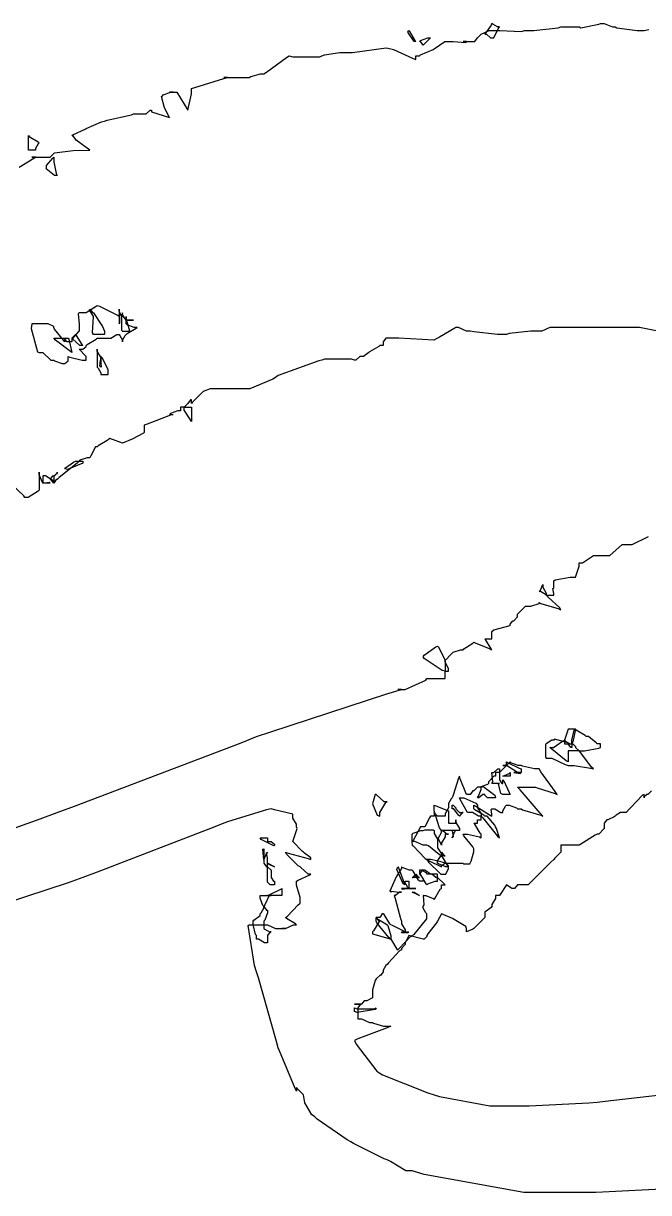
# Model space of a CAD drawing. Extents: x 51 to 306, y 22 to 311.
# Drawn here: x 213.59 to 219.68, y 210.75 to 222.14 of the extents above; entities that cross this region are included whole.
import ezdxf

# ---------------------------------------------------------------- set-up
doc = ezdxf.new("R2010")
doc.units = 0
doc.header["$MEASUREMENT"] = 0

msp = doc.modelspace()

# ---------------------------------------------------------------- linework, layer by layer
at = {"color": 7}
for points in [[(213.553, 220.743), (213.695, 220.831), (213.713, 220.839), (213.677, 220.839), (213.721, 220.839), (213.82, 220.839), (213.854, 220.839), (213.89, 220.875), (213.898, 220.884), (214.078, 220.905), (214.242, 220.909), (214.242, 220.909), (214.242, 220.909), (214.109, 221.007), (214.1, 221.015), (214.1, 221.015), (214.074, 221.051), (214.066, 221.051), (214.082, 221.061), (214.197, 221.113), (214.206, 221.121), (214.206, 221.121), (214.355, 221.184), (214.383, 221.192), (214.409, 221.201), (214.647, 221.254), (214.665, 221.262), (214.682, 221.262), (214.722, 221.262), (214.735, 221.262), (214.735, 221.262), (214.771, 221.262), (214.771, 221.262), (214.788, 221.262), (214.828, 221.298), (214.842, 221.298), (214.842, 221.281), (215.018, 221.228), (215.018, 221.228), (215.018, 221.228), (214.968, 221.321), (214.938, 221.43), (214.948, 221.438), (214.956, 221.448), (215.029, 221.474), (215.054, 221.474), (215.018, 221.474), (215.035, 221.474), (215.074, 221.474), (215.088, 221.474), (215.194, 221.298), (215.194, 221.298), (215.23, 221.456), (215.23, 221.508), (215.265, 221.518), (215.547, 221.607), (215.583, 221.615), (215.547, 221.615), (215.547, 221.615), (215.583, 221.615), (215.583, 221.615), (215.617, 221.615), (215.662, 221.615), (215.761, 221.615), (215.794, 221.615), (215.81, 221.625), (215.904, 221.651), (215.936, 221.651), (215.962, 221.669), (216.155, 221.81), (216.183, 221.827), (216.217, 221.819), (216.481, 221.819), (216.499, 221.827), (216.525, 221.837), (216.676, 221.861), (216.676, 221.861), (216.799, 221.861), (217.127, 221.907), (217.171, 221.897), (217.197, 221.889), (217.39, 221.801), (217.417, 221.791), (217.417, 221.791), (217.417, 221.819), (217.417, 221.827), (217.452, 221.827), (217.46, 221.837), (217.584, 221.889), (217.594, 221.897), (217.594, 221.897), (217.698, 221.967), (217.734, 221.967), (217.778, 221.967), (217.901, 221.959), (217.91, 221.967), (217.876, 221.967), (217.876, 221.967), (217.91, 221.967), (217.91, 221.967), (217.91, 221.967), (217.937, 221.967), (217.946, 221.967), (217.981, 221.967), (217.989, 221.967), (218.017, 222.003), (218.017, 222.003), (218.053, 222.038), (218.053, 222.038), (218.131, 222.074), (218.157, 222.074), (218.236, 222.074), (218.44, 222.065), (218.476, 222.074), (218.564, 222.074), (218.801, 222.101), (218.828, 222.11), (218.873, 222.11), (218.972, 222.11), (219.005, 222.11), (219.021, 222.101), (219.198, 222.136), (219.215, 222.144), (219.25, 222.144), (219.33, 222.11), (219.358, 222.11), (219.374, 222.101), (219.572, 222.074), (219.64, 222.074), (219.684, 222.083)], [(219.885, 219.121), (219.595, 219.181), (219.498, 219.181), (219.41, 219.181), (219.212, 219.181), (219.145, 219.181), (219.047, 219.181), (218.83, 219.181), (218.758, 219.181), (218.722, 219.181), (218.642, 219.145), (218.616, 219.145), (218.536, 219.145), (218.325, 219.121), (218.299, 219.111), (218.211, 219.111), (217.981, 219.137), (217.946, 219.145), (217.91, 219.145), (217.831, 219.181), (217.804, 219.181), (217.795, 219.173), (217.646, 219.085), (217.628, 219.075), (217.592, 219.058), (217.249, 219.075), (217.135, 219.075), (217.125, 219.075), (217.099, 219.039), (217.099, 219.039), (217.099, 219.039), (217.099, 219.014), (217.099, 219.005), (217.065, 219.005), (217.055, 218.996), (216.966, 218.944), (216.958, 218.935), (216.958, 218.935), (216.905, 218.899), (216.888, 218.899), (216.87, 218.899), (216.83, 218.863), (216.818, 218.863), (216.79, 218.873), (216.525, 218.873), (216.499, 218.863), (216.472, 218.855), (216.075, 218.714), (216.04, 218.686), (216.023, 218.678), (215.798, 218.582), (215.724, 218.582), (215.652, 218.582), (215.494, 218.582), (215.441, 218.582), (215.414, 218.582), (215.343, 218.555), (215.335, 218.546), (215.325, 218.538), (215.239, 218.45), (215.23, 218.44), (215.23, 218.44), (215.23, 218.467), (215.23, 218.476), (215.221, 218.476), (215.194, 218.44), (215.194, 218.44), (215.158, 218.405), (215.124, 218.405), (215.124, 218.405), (215.124, 218.379), (215.124, 218.369), (215.097, 218.369), (215.026, 218.343), (215.018, 218.333), (215.054, 218.333), (215.026, 218.325), (214.798, 218.239), (214.771, 218.229), (214.771, 218.193), (214.771, 218.157), (214.762, 218.149), (214.652, 218.093), (214.559, 218.053), (214.559, 218.053), (214.559, 218.053), (214.435, 218.097), (214.419, 218.087), (214.409, 218.079), (214.321, 218.026), (214.313, 218.017), (214.295, 218.017), (214.25, 217.928), (214.242, 217.91), (214.215, 217.91), (214.144, 217.886), (214.136, 217.876), (214.118, 217.858), (213.942, 217.718), (213.924, 217.7), (213.914, 217.7), (213.89, 217.664), (213.89, 217.664), (213.89, 217.682), (213.809, 217.734), (213.783, 217.734), (213.783, 217.718), (213.783, 217.678), (213.783, 217.664), (213.783, 217.664), (213.747, 217.744), (213.747, 217.77), (213.747, 217.726), (213.747, 217.627), (213.747, 217.594), (213.738, 217.585), (213.639, 217.523), (213.607, 217.523), (213.597, 217.541), (213.483, 217.647)], [(212.108, 213.801), (213.756, 214.393), (213.924, 214.453), (214.091, 214.515), (215.714, 215.134), (215.864, 215.194), (216.005, 215.239), (216.57, 215.424), (217.133, 215.609), (217.275, 215.653), (217.241, 215.653), (217.311, 215.653), (217.514, 215.742), (217.523, 215.76), (217.568, 215.76), (217.667, 215.76), (217.7, 215.76), (217.7, 215.777), (217.7, 215.817), (217.7, 215.83), (217.734, 215.83), (217.734, 215.857), (217.7, 215.917), (217.7, 215.936), (217.7, 215.936), (217.76, 215.998), (217.77, 216.006), (217.778, 216.016), (217.851, 216.04), (217.876, 216.04), (217.884, 216.05), (217.971, 216.104), (217.981, 216.112), (217.999, 216.104), (218.139, 216.05), (218.157, 216.04), (218.148, 216.05), (218.095, 216.138), (218.087, 216.147), (218.103, 216.147), (218.143, 216.147), (218.157, 216.147), (218.157, 216.147), (218.157, 216.174), (218.157, 216.183), (218.157, 216.183), (218.157, 216.217), (218.157, 216.217), (218.175, 216.235), (218.333, 216.276), (218.333, 216.289), (218.333, 216.289), (218.36, 216.323), (218.369, 216.323), (218.405, 216.359), (218.405, 216.386), (218.484, 216.465), (218.51, 216.465), (218.536, 216.465), (218.616, 216.491), (218.616, 216.499), (218.633, 216.491), (218.81, 216.439), (218.828, 216.429), (218.819, 216.447), (218.704, 216.553), (218.686, 216.57), (218.704, 216.57), (218.744, 216.57), (218.758, 216.57), (218.758, 216.588), (218.751, 216.636), (218.758, 216.642), (218.758, 216.676), (218.758, 216.712), (218.774, 216.721), (218.919, 216.746), (218.969, 216.746), (218.969, 216.746), (219.005, 216.854), (219.005, 216.888), (219.039, 216.888), (219.145, 216.958), (219.145, 216.958), (219.251, 216.958), (219.304, 216.958), (219.424, 217.065), (219.464, 217.065), (219.524, 217.065), (219.683, 217.144)], [(219.71, 214.665), (219.674, 214.629), (219.665, 214.629), (219.64, 214.605), (219.64, 214.595), (219.64, 214.595), (219.64, 214.621), (219.64, 214.629), (219.622, 214.621), (219.506, 214.498), (219.498, 214.489), (219.464, 214.453), (219.428, 214.453), (219.41, 214.453), (219.366, 214.428), (219.358, 214.419), (219.348, 214.41), (219.287, 214.383), (219.287, 214.383), (219.277, 214.383), (219.251, 214.348), (219.251, 214.348), (219.251, 214.348), (219.251, 214.322), (219.251, 214.313), (219.251, 214.296), (219.198, 214.242), (219.181, 214.242), (219.163, 214.234), (219.021, 214.146), (219.005, 214.136), (219.005, 214.136), (218.897, 214.136), (218.863, 214.136), (218.828, 214.136), (218.828, 214.1), (218.828, 214.066), (218.819, 214.057), (218.766, 214.005), (218.758, 213.996), (218.73, 213.969), (218.536, 213.775), (218.51, 213.747), (218.492, 213.747), (218.452, 213.747), (218.44, 213.747), (218.44, 213.747), (218.405, 213.747), (218.405, 213.747), (218.405, 213.747), (218.378, 213.713), (218.369, 213.713), (218.351, 213.713), (218.299, 213.747), (218.299, 213.747), (218.299, 213.747), (218.229, 213.643), (218.229, 213.643), (218.229, 213.643), (218.193, 213.643), (218.193, 213.643), (218.193, 213.616), (218.157, 213.557), (218.157, 213.537), (218.148, 213.528), (218.087, 213.483), (218.087, 213.467), (218.087, 213.467), (218.087, 213.44), (218.087, 213.431), (218.077, 213.422), (217.989, 213.334), (217.981, 213.324), (217.971, 213.316), (217.91, 213.29), (217.91, 213.29), (217.91, 213.29), (217.91, 213.316), (217.91, 213.324), (217.901, 213.342), (217.774, 213.422), (217.664, 213.467), (217.664, 213.467), (217.628, 213.395), (217.618, 213.378), (217.532, 213.272), (217.523, 213.254), (217.523, 213.246), (217.496, 213.218), (217.488, 213.218), (217.488, 213.218), (217.347, 213.254), (217.347, 213.254), (217.311, 213.184), (217.311, 213.167), (217.275, 213.128), (217.275, 213.114), (217.257, 213.105), (217.151, 212.99), (217.135, 212.972), (217.125, 212.963), (217.099, 212.918), (217.099, 212.901), (217.099, 212.901), (217.073, 212.865), (217.065, 212.865), (217.029, 212.831), (217.019, 212.815), (216.994, 212.725), (216.994, 212.725), (216.994, 212.708), (216.994, 212.669), (216.994, 212.655), (216.994, 212.646), (216.94, 212.619), (216.922, 212.619), (216.913, 212.619), (216.888, 212.585), (216.888, 212.585), (216.87, 212.585), (216.83, 212.585), (216.818, 212.585), (216.834, 212.585), (216.874, 212.585), (216.888, 212.585), (216.878, 212.585), (216.852, 212.549), (216.852, 212.549), (216.852, 212.513), (216.852, 212.478), (216.852, 212.478), (216.852, 212.442), (216.852, 212.442), (216.887, 212.442), (216.966, 212.408), (216.994, 212.408), (217.002, 212.4), (217.102, 212.372), (217.135, 212.372), (217.171, 212.372), (217.135, 212.356), (216.852, 212.249), (216.818, 212.232), (216.834, 212.197), (217.037, 211.931), (217.065, 211.913), (217.091, 211.897), (217.532, 211.72), (217.594, 211.703), (217.646, 211.685), (218.135, 211.596), (218.299, 211.596), (218.52, 211.596), (219.101, 211.623), (219.181, 211.631), (219.26, 211.641), (220.027, 211.729)], [(220.194, 210.803), (219.169, 210.749), (218.828, 210.749), (218.466, 210.749), (217.496, 210.927), (217.381, 210.961), (217.319, 210.961), (217.169, 211.051), (217.135, 211.067), (217.107, 211.077), (216.808, 211.227), (216.782, 211.244), (216.746, 211.262), (216.455, 211.464), (216.429, 211.49), (216.402, 211.508), (216.335, 211.624), (216.323, 211.703), (216.323, 211.703), (216.323, 211.703), (216.261, 211.764), (216.253, 211.773), (216.253, 211.773), (216.253, 211.747), (216.253, 211.737), (216.235, 211.781), (216.093, 212.116), (216.076, 212.16), (216.058, 212.222), (215.882, 212.841), (215.864, 212.901), (215.846, 212.963), (215.784, 213.352), (215.794, 213.36), (215.794, 213.36), (215.9, 213.36), (215.936, 213.36), (215.97, 213.36), (216.049, 213.324), (216.076, 213.324), (216.093, 213.324), (216.147, 213.324), (216.147, 213.324), (216.147, 213.324), (216.12, 213.324), (216.112, 213.324), (216.147, 213.324), (216.225, 213.36), (216.253, 213.36), (216.243, 213.37), (216.155, 213.422), (216.147, 213.431), (216.163, 213.44), (216.271, 213.555), (216.289, 213.571), (216.289, 213.625), (216.253, 213.745), (216.253, 213.783), (216.269, 213.793), (216.384, 213.845), (216.393, 213.854), (216.367, 213.854), (216.297, 213.916), (216.289, 213.924), (216.271, 213.934), (216.155, 214.049), (216.147, 214.066), (216.173, 214.057), (216.367, 214.005), (216.393, 213.996), (216.393, 214.013), (216.331, 214.057), (216.323, 214.066), (216.313, 214.075), (216.217, 214.172), (216.217, 214.172), (216.217, 214.172), (216.261, 214.296), (216.253, 214.313), (216.253, 214.34), (216.217, 214.399), (216.217, 214.419), (216.217, 214.437), (216.04, 214.481), (216.006, 214.489), (215.962, 214.481), (215.591, 214.366), (215.547, 214.348), (215.459, 214.314), (214.313, 213.873), (214.172, 213.819), (214.03, 213.767), (212.591, 213.298)]]:
    msp.add_lwpolyline(points, dxfattribs=at)
for points in [[(218.087, 222.038), (218.103, 222.038), (218.143, 222.003), (218.157, 222.003), (218.175, 222.003), (218.219, 222.092), (218.229, 222.11), (218.211, 222.11), (218.166, 222.136), (218.157, 222.144), (218.148, 222.127), (218.095, 222.048), (218.087, 222.038)], [(217.417, 221.967), (217.399, 221.967), (217.339, 222.058), (217.347, 222.074), (217.355, 222.065), (217.407, 221.977), (217.417, 221.967)], [(217.558, 222.003), (217.548, 221.995), (217.496, 221.943), (217.488, 221.933), (217.488, 221.933), (217.46, 221.967), (217.452, 221.967), (217.46, 221.977), (217.533, 222.003), (217.558, 222.003)], [(213.747, 220.979), (213.747, 220.979), (213.747, 220.979), (213.747, 220.979), (213.738, 220.971), (213.713, 220.926), (213.713, 220.909), (213.695, 220.909), (213.655, 220.909), (213.643, 220.909), (213.643, 220.945), (213.643, 221.025), (213.643, 221.051), (213.651, 221.043), (213.738, 220.989), (213.747, 220.979)], [(213.924, 220.663), (213.898, 220.663), (213.816, 220.727), (213.819, 220.733), (213.819, 220.76), (213.88, 220.831), (213.89, 220.839), (213.89, 220.795), (213.914, 220.681), (213.924, 220.663)], [(214.525, 219.287), (214.515, 219.297), (214.339, 219.384), (214.313, 219.392), (214.303, 219.384), (214.215, 219.331), (214.206, 219.322), (214.188, 219.322), (214.148, 219.322), (214.136, 219.322), (214.127, 219.313), (214.136, 219.214), (214.136, 219.181), (214.136, 219.147), (214.066, 219.067), (214.066, 219.039), (214.03, 219.039), (214.02, 219.039), (213.996, 219.067), (213.996, 219.075), (213.996, 219.075), (213.996, 219.049), (213.996, 219.039), (213.986, 219.057), (213.898, 219.165), (213.89, 219.181), (213.89, 219.191), (213.836, 219.215), (213.819, 219.215), (213.801, 219.215), (213.76, 219.215), (213.747, 219.215), (213.73, 219.215), (213.689, 219.215), (213.677, 219.215), (213.668, 219.171), (213.73, 218.944), (213.747, 218.935), (213.782, 218.935), (213.862, 218.863), (213.89, 218.863), (213.898, 218.855), (213.971, 218.828), (213.996, 218.828), (213.996, 218.828), (214.03, 218.855), (214.03, 218.863), (214.03, 218.863), (214.03, 218.899), (214.03, 218.899), (214.046, 218.89), (214.166, 218.863), (214.206, 218.863), (214.206, 218.863), (214.206, 218.899), (214.206, 218.899), (214.197, 218.908), (214.144, 218.961), (214.136, 218.969), (214.172, 218.969), (214.172, 218.969), (214.206, 218.996), (214.206, 219.005), (214.215, 219.014), (214.303, 219.067), (214.313, 219.075), (214.339, 219.075), (214.398, 219.075), (214.419, 219.075), (214.445, 219.075), (214.504, 219.111), (214.525, 219.111), (214.533, 219.103), (214.559, 219.056), (214.559, 219.039), (214.559, 219.057), (214.585, 219.103), (214.595, 219.111), (214.603, 219.121), (214.691, 219.173), (214.701, 219.181), (214.673, 219.181), (214.603, 219.207), (214.595, 219.215), (214.595, 219.215), (214.595, 219.251), (214.595, 219.251), (214.595, 219.251), (214.568, 219.287), (214.559, 219.287), (214.55, 219.287), (214.525, 219.341), (214.525, 219.358), (214.525, 219.323), (214.525, 219.243), (214.525, 219.215), (214.533, 219.225), (214.533, 219.279), (214.525, 219.287), (214.525, 219.287), (214.525, 219.287), (214.525, 219.287)], [(214.277, 219.322), (214.277, 219.322), (214.365, 219.189), (214.383, 219.145), (214.383, 219.145), (214.383, 219.111), (214.383, 219.111), (214.348, 219.111), (214.331, 219.111), (214.289, 219.111), (214.277, 219.111), (214.267, 219.129), (214.277, 219.287), (214.277, 219.287), (214.277, 219.287), (214.237, 219.353), (214.242, 219.358), (214.242, 219.358), (214.266, 219.327), (214.277, 219.322)], [(214.559, 219.145), (214.576, 219.145), (214.616, 219.145), (214.629, 219.145), (214.629, 219.145), (214.603, 219.235), (214.595, 219.251), (214.612, 219.251), (214.652, 219.251), (214.665, 219.251), (214.647, 219.251), (214.607, 219.251), (214.595, 219.251), (214.595, 219.251), (214.595, 219.279), (214.595, 219.287), (214.595, 219.287), (214.595, 219.261), (214.595, 219.251), (214.585, 219.261), (214.559, 219.306), (214.559, 219.322), (214.55, 219.295), (214.55, 219.155), (214.559, 219.145)], [(214.03, 219.075), (214.038, 219.067), (214.066, 218.935), (214.066, 218.935), (214.066, 218.935), (213.906, 219.058), (213.89, 219.075), (213.89, 219.075), (213.994, 219.075), (214.03, 219.075), (214.03, 219.075), (214.03, 219.075), (214.03, 219.075)], [(214.1, 219.111), (214.109, 219.103), (214.162, 219.014), (214.172, 219.005), (214.144, 219.005), (214.074, 219.067), (214.066, 219.075), (214.1, 219.111)], [(214.313, 218.792), (214.321, 218.784), (214.348, 218.739), (214.348, 218.722), (214.365, 218.722), (214.405, 218.722), (214.419, 218.722), (214.419, 218.766), (214.365, 218.882), (214.348, 218.899), (214.348, 218.899), (214.348, 218.873), (214.348, 218.863), (214.348, 218.89), (214.313, 218.95), (214.313, 218.969), (214.313, 218.925), (214.313, 218.826), (214.313, 218.792)], [(214.348, 218.792), (214.339, 218.802), (214.346, 218.863), (214.348, 218.863), (214.348, 218.828), (214.348, 218.828), (214.352, 218.798), (214.348, 218.792)], [(215.23, 218.263), (215.221, 218.281), (215.158, 218.375), (215.158, 218.405), (215.194, 218.405), (215.23, 218.405), (215.23, 218.371), (215.23, 218.291), (215.23, 218.263)], [(214.1, 217.876), (214.118, 217.876), (214.158, 217.876), (214.172, 217.876), (214.172, 217.858), (214.022, 217.796), (213.996, 217.804), (214.004, 217.814), (214.082, 217.868), (214.1, 217.876)], [(213.89, 217.734), (213.89, 217.734), (213.924, 217.762), (213.924, 217.77), (213.924, 217.762), (213.898, 217.734), (213.89, 217.734), (213.89, 217.734), (213.89, 217.7), (213.89, 217.7), (213.89, 217.7), (213.89, 217.673), (213.89, 217.664), (213.89, 217.664), (213.862, 217.7), (213.854, 217.7), (213.854, 217.7), (213.88, 217.734), (213.89, 217.734)], [(213.854, 217.664), (213.836, 217.664), (213.796, 217.664), (213.783, 217.664), (213.783, 217.664), (213.845, 217.673), (213.854, 217.664), (213.854, 217.664), (213.854, 217.664), (213.854, 217.664), (213.854, 217.664), (213.854, 217.664), (213.854, 217.664)], [(218.652, 216.676), (218.652, 216.65), (218.686, 216.59), (218.686, 216.57), (218.677, 216.579), (218.631, 216.606), (218.616, 216.606), (218.625, 216.615), (218.652, 216.676), (218.652, 216.676)], [(217.628, 216.076), (217.636, 216.068), (217.69, 215.954), (217.7, 215.936), (217.7, 215.936), (217.7, 215.91), (217.7, 215.9), (217.7, 215.883), (217.7, 215.844), (217.7, 215.83), (217.672, 215.839), (217.496, 215.954), (217.488, 215.97), (217.496, 215.988), (217.61, 216.068), (217.628, 216.076)], [(218.899, 214.912), (218.899, 214.912), (218.899, 214.912), (218.899, 214.912), (218.959, 214.912), (219.118, 214.887), (219.145, 214.878), (219.127, 214.895), (219.021, 215.036), (219.005, 215.054), (219.057, 215.054), (219.198, 215.08), (219.215, 215.088), (219.215, 215.088), (219.215, 215.124), (219.215, 215.124), (219.181, 215.124), (219.171, 215.134), (219.098, 215.194), (219.075, 215.194), (219.065, 215.204), (218.977, 215.257), (218.969, 215.265), (218.951, 215.265), (218.911, 215.265), (218.899, 215.265), (218.899, 215.265), (218.863, 215.16), (218.863, 215.124), (218.881, 215.124), (218.921, 215.124), (218.935, 215.124), (218.935, 215.124), (218.935, 215.088), (218.935, 215.088), (218.925, 215.088), (218.899, 215.124), (218.899, 215.124), (218.899, 215.134), (218.766, 215.168), (218.758, 215.158), (218.74, 215.158), (218.686, 215.124), (218.686, 215.124), (218.677, 215.116), (218.677, 214.992), (218.686, 214.982), (218.739, 214.982), (218.871, 214.922), (218.899, 214.912)], [(218.969, 215.265), (218.969, 215.265), (218.943, 215.142), (218.935, 215.124), (218.935, 215.16), (218.959, 215.257), (218.969, 215.265)], [(218.863, 215.158), (218.871, 215.15), (218.918, 215.124), (218.935, 215.124), (218.943, 215.124), (218.969, 215.098), (218.969, 215.088), (219.005, 215.054), (218.977, 215.054), (218.918, 215.054), (218.899, 215.054), (218.899, 215.028), (218.899, 214.968), (218.899, 214.948), (218.881, 214.957), (218.739, 215.072), (218.722, 215.088), (218.757, 215.088), (218.845, 215.15), (218.863, 215.158)], [(217.7, 213.96), (217.744, 213.96), (217.843, 213.96), (217.876, 213.96), (217.879, 213.953), (217.942, 213.953), (217.946, 213.96), (217.955, 213.978), (217.981, 214.07), (217.981, 214.1), (217.971, 214.118), (217.884, 214.226), (217.876, 214.242), (217.92, 214.242), (218.035, 214.216), (218.053, 214.206), (218.053, 214.206), (218.053, 214.242), (218.053, 214.242), (218.043, 214.252), (217.989, 214.34), (217.981, 214.348), (218.017, 214.348), (218.017, 214.348), (218.017, 214.375), (218.017, 214.383), (218.053, 214.383), (218.053, 214.383), (218.053, 214.419), (218.053, 214.419), (218.069, 214.402), (218.211, 214.224), (218.229, 214.206), (218.229, 214.206), (218.201, 214.296), (218.193, 214.313), (218.184, 214.331), (218.111, 214.419), (218.087, 214.419), (218.077, 214.428), (217.989, 214.481), (217.981, 214.489), (217.981, 214.489), (217.981, 214.525), (217.981, 214.525), (217.999, 214.516), (218.139, 214.428), (218.157, 214.419), (218.157, 214.437), (218.15, 214.483), (218.157, 214.489), (218.184, 214.489), (218.243, 214.453), (218.263, 214.453), (218.263, 214.471), (218.289, 214.516), (218.299, 214.525), (218.325, 214.525), (218.396, 214.498), (218.405, 214.489), (218.44, 214.489), (218.456, 214.481), (218.634, 214.428), (218.652, 214.419), (218.625, 214.446), (218.432, 214.675), (218.405, 214.701), (218.405, 214.701), (218.51, 214.701), (218.546, 214.701), (218.582, 214.701), (218.598, 214.693), (218.774, 214.639), (218.792, 214.629), (218.774, 214.657), (218.633, 214.851), (218.616, 214.878), (218.572, 214.878), (218.456, 214.904), (218.44, 214.912), (218.412, 214.912), (218.342, 214.939), (218.333, 214.948), (218.324, 214.939), (218.237, 214.851), (218.229, 214.842), (218.193, 214.842), (218.193, 214.842), (218.193, 214.806), (218.193, 214.806), (218.175, 214.806), (218.123, 214.753), (218.123, 214.735), (218.113, 214.727), (218.04, 214.701), (218.017, 214.701), (217.981, 214.665), (217.971, 214.665), (217.946, 214.629), (217.946, 214.629), (217.91, 214.629), (217.91, 214.629), (217.848, 214.78), (217.84, 214.806), (217.831, 214.789), (217.778, 214.623), (217.77, 214.595), (217.76, 214.587), (217.734, 214.541), (217.734, 214.525), (217.734, 214.498), (217.7, 214.439), (217.7, 214.419), (217.682, 214.419), (217.628, 214.419), (217.628, 214.419), (217.628, 214.419), (217.602, 214.445), (217.594, 214.453), (217.594, 214.453), (217.594, 214.419), (217.594, 214.419), (217.558, 214.419), (217.548, 214.402), (217.503, 214.313), (217.488, 214.313), (217.46, 214.313), (217.39, 214.182), (217.381, 214.172), (217.377, 214.168), (217.38, 214.136), (217.381, 214.136), (217.39, 214.128), (217.506, 214.005), (217.523, 213.996), (217.54, 213.987), (217.664, 213.924), (217.664, 213.924), (217.664, 213.934), (217.698, 213.961), (217.7, 213.96), (217.672, 213.969), (217.561, 213.996), (217.523, 213.996), (217.54, 213.969), (217.66, 213.854), (217.7, 213.854), (217.708, 213.854), (217.734, 213.908), (217.734, 213.924), (217.734, 213.934), (217.708, 213.96), (217.7, 213.96)], [(218.44, 214.878), (218.44, 214.878), (218.44, 214.842), (218.44, 214.842), (218.405, 214.842), (218.396, 214.851), (218.307, 214.904), (218.299, 214.912), (218.299, 214.912), (218.272, 214.912), (218.263, 214.912), (218.263, 214.912), (218.289, 214.912), (218.299, 214.912), (218.299, 214.912), (218.299, 214.948), (218.299, 214.948), (218.316, 214.939), (218.422, 214.887), (218.44, 214.878)], [(218.157, 214.842), (218.175, 214.842), (218.215, 214.878), (218.229, 214.878), (218.229, 214.851), (218.229, 214.792), (218.229, 214.771), (218.229, 214.771), (218.254, 214.735), (218.263, 214.735), (218.263, 214.735), (218.263, 214.763), (218.263, 214.771), (218.272, 214.763), (218.324, 214.647), (218.333, 214.629), (218.316, 214.629), (218.276, 214.629), (218.263, 214.629), (218.245, 214.639), (218.222, 214.733), (218.229, 214.735), (218.211, 214.735), (218.17, 214.735), (218.157, 214.735), (218.166, 214.753), (218.157, 214.842), (218.157, 214.842)], [(218.333, 214.842), (218.333, 214.842), (218.333, 214.842), (218.333, 214.842), (218.333, 214.842), (218.333, 214.806), (218.333, 214.806), (218.316, 214.806), (218.276, 214.806), (218.263, 214.806), (218.263, 214.806), (218.324, 214.834), (218.333, 214.842)], [(218.44, 214.842), (218.44, 214.842), (218.44, 214.842), (218.44, 214.842), (218.422, 214.842), (218.369, 214.842), (218.369, 214.842), (218.369, 214.842), (218.432, 214.834), (218.44, 214.842)], [(218.053, 214.701), (218.069, 214.711), (218.184, 214.623), (218.193, 214.595), (218.175, 214.595), (218.135, 214.595), (218.123, 214.595), (218.113, 214.595), (218.087, 214.621), (218.087, 214.629), (218.069, 214.629), (218.029, 214.595), (218.017, 214.595), (218.025, 214.613), (218.053, 214.679), (218.053, 214.701)], [(217.135, 214.559), (217.107, 214.559), (217.029, 214.629), (217.029, 214.629), (217.019, 214.629), (216.993, 214.537), (217.039, 214.427), (217.065, 214.419), (217.065, 214.454), (217.125, 214.551), (217.135, 214.559)], [(218.017, 214.525), (218.017, 214.498), (218.053, 214.439), (218.053, 214.419), (218.025, 214.419), (217.966, 214.453), (217.946, 214.453), (217.919, 214.453), (217.848, 214.579), (217.84, 214.595), (217.884, 214.595), (217.999, 214.543), (218.017, 214.525), (218.017, 214.525), (218.017, 214.525), (218.017, 214.525)], [(217.77, 214.206), (217.77, 214.206), (217.795, 214.268), (217.804, 214.277), (217.77, 214.277), (217.752, 214.277), (217.712, 214.277), (217.7, 214.277), (217.664, 214.277), (217.646, 214.304), (217.594, 214.469), (217.594, 214.525), (217.594, 214.525), (217.734, 214.471), (217.734, 214.453), (217.734, 214.427), (217.734, 214.369), (217.734, 214.348), (217.751, 214.348), (217.791, 214.348), (217.804, 214.348), (217.804, 214.348), (217.804, 214.383), (217.804, 214.383), (217.804, 214.357), (217.84, 214.297), (217.84, 214.277), (217.804, 214.277), (217.77, 214.277), (217.77, 214.277), (217.778, 214.216), (217.77, 214.206)], [(217.77, 214.489), (217.77, 214.489), (217.77, 214.525), (217.77, 214.525), (217.778, 214.525), (217.804, 214.498), (217.804, 214.489), (217.84, 214.453), (217.876, 214.453), (217.866, 214.453), (217.84, 214.419), (217.84, 214.419), (217.831, 214.428), (217.785, 214.489), (217.77, 214.489)], [(218.087, 214.489), (218.087, 214.489), (218.087, 214.489), (218.087, 214.489), (218.087, 214.489), (218.087, 214.489), (218.087, 214.489), (218.087, 214.489), (218.087, 214.489), (218.087, 214.489)], [(217.594, 214.277), (217.594, 214.25), (217.628, 214.193), (217.628, 214.172), (217.628, 214.172), (217.628, 214.146), (217.628, 214.136), (217.628, 214.11), (217.664, 214.051), (217.664, 214.03), (217.664, 214.03), (217.664, 214.057), (217.664, 214.066), (217.664, 214.066), (217.69, 214.03), (217.7, 214.03), (217.664, 214.03), (217.672, 214.022), (217.725, 213.934), (217.734, 213.924), (217.707, 213.924), (217.636, 213.952), (217.628, 213.96), (217.628, 213.978), (217.654, 214.022), (217.664, 214.03), (217.646, 214.04), (217.54, 214.128), (217.523, 214.136), (217.488, 214.136), (217.407, 214.172), (217.381, 214.172), (217.381, 214.172), (217.381, 214.198), (217.381, 214.206), (217.381, 214.206), (217.381, 214.234), (217.381, 214.242), (217.39, 214.252), (217.463, 214.277), (217.488, 214.277), (217.504, 214.286), (217.584, 214.286), (217.594, 214.277)], [(217.628, 214.206), (217.636, 214.206), (217.664, 214.26), (217.664, 214.277), (217.68, 214.277), (217.72, 214.242), (217.734, 214.242), (217.734, 214.242), (217.7, 214.242), (217.7, 214.242), (217.7, 214.216), (217.664, 214.157), (217.664, 214.136), (217.664, 214.136), (217.636, 214.198), (217.628, 214.206)], [(216.04, 214.136), (216.032, 214.128), (215.908, 214.19), (215.9, 214.206), (215.917, 214.206), (215.956, 214.206), (215.97, 214.206), (215.97, 214.206), (215.97, 214.182), (215.97, 214.172), (216.006, 214.172), (216.006, 214.172), (216.04, 214.146), (216.04, 214.136)], [(215.936, 213.996), (215.936, 213.996), (215.925, 214.096), (215.936, 214.1), (215.936, 214.074), (215.936, 214.016), (215.936, 213.996)], [(215.936, 213.996), (215.936, 213.996), (215.936, 213.996), (215.936, 213.996), (215.936, 213.996), (215.936, 213.96), (215.936, 213.96), (215.936, 213.96), (215.961, 213.924), (215.97, 213.924), (216.006, 213.89), (216.006, 213.89), (216.006, 213.837), (216.006, 213.819), (216.006, 213.819), (216.031, 213.783), (216.04, 213.783), (216.04, 213.783), (216.04, 213.747), (216.04, 213.747), (216.006, 213.747), (215.996, 213.747), (215.97, 213.775), (215.97, 213.783), (215.97, 213.819), (215.97, 213.898), (215.97, 213.924), (215.97, 213.924), (215.97, 213.978), (215.97, 213.996), (215.97, 214.013), (215.963, 214.06), (215.97, 214.066), (215.959, 214.051), (215.936, 213.996), (215.936, 213.996)], [(215.97, 213.96), (215.97, 213.96), (215.97, 213.96), (215.97, 213.96), (215.979, 213.952), (216.04, 213.924), (216.04, 213.924), (215.97, 213.96)], [(217.275, 213.677), (217.257, 213.677), (217.217, 213.643), (217.205, 213.643), (217.213, 213.616), (217.266, 213.422), (217.275, 213.395), (217.275, 213.368), (217.311, 213.311), (217.311, 213.29), (217.293, 213.3), (217.187, 213.352), (217.171, 213.36), (217.161, 213.37), (217.107, 213.458), (217.099, 213.467), (217.089, 213.467), (217.065, 213.431), (217.065, 213.431), (217.029, 213.431), (217.029, 213.431), (217.055, 213.395), (217.065, 213.395), (217.055, 213.386), (217.002, 213.3), (216.994, 213.29), (216.994, 213.272), (217.143, 213.228), (217.171, 213.218), (217.179, 213.21), (217.231, 213.123), (217.241, 213.114), (217.257, 213.131), (217.363, 213.246), (217.381, 213.254), (217.398, 213.264), (217.523, 213.417), (217.523, 213.467), (217.514, 213.476), (217.488, 213.522), (217.488, 213.537), (217.496, 213.555), (217.489, 213.643), (217.488, 213.643), (217.514, 213.643), (217.584, 213.616), (217.594, 213.607), (217.602, 213.616), (217.654, 213.705), (217.664, 213.713), (217.664, 213.713), (217.664, 213.739), (217.664, 213.747), (217.7, 213.747), (217.69, 213.757), (217.628, 213.819), (217.628, 213.819), (217.628, 213.819), (217.628, 213.854), (217.628, 213.854), (217.61, 213.854), (217.57, 213.854), (217.558, 213.854), (217.523, 213.854), (217.523, 213.863), (217.47, 213.89), (217.452, 213.89), (217.452, 213.863), (217.488, 213.804), (217.488, 213.783), (217.452, 213.783), (217.442, 213.793), (217.39, 213.881), (217.381, 213.89), (217.354, 213.89), (217.284, 213.916), (217.275, 213.924), (217.275, 213.908), (217.249, 213.863), (217.241, 213.854), (217.223, 213.827), (217.161, 213.687), (217.171, 213.677), (217.179, 213.687), (217.25, 213.677), (217.275, 213.677), (217.275, 213.677), (217.275, 213.677), (217.275, 213.677)], [(217.311, 213.747), (217.293, 213.757), (217.231, 213.898), (217.241, 213.924), (217.249, 213.908), (217.302, 213.765), (217.311, 213.747)], [(217.628, 213.783), (217.628, 213.783), (217.628, 213.819), (217.628, 213.819), (217.61, 213.819), (217.57, 213.854), (217.558, 213.854), (217.558, 213.854), (217.504, 213.89), (217.488, 213.89), (217.478, 213.89), (217.452, 213.854), (217.452, 213.854), (217.46, 213.845), (217.514, 213.757), (217.523, 213.747), (217.532, 213.757), (217.603, 213.783), (217.628, 213.783)], [(217.347, 213.783), (217.347, 213.767), (217.347, 213.713), (217.347, 213.713), (217.337, 213.723), (217.311, 213.768), (217.311, 213.783), (217.311, 213.783), (217.337, 213.783), (217.347, 213.783)], [(217.381, 213.819), (217.39, 213.819), (217.417, 213.854), (217.417, 213.854), (217.417, 213.854), (217.442, 213.819), (217.452, 213.819), (217.434, 213.819), (217.381, 213.819), (217.381, 213.819), (217.381, 213.819), (217.381, 213.819), (217.381, 213.819)], [(216.112, 213.713), (216.112, 213.643), (216.112, 213.643), (216.005, 213.643), (215.97, 213.643), (215.987, 213.652), (216.102, 213.705), (216.112, 213.713)], [(217.347, 213.713), (217.363, 213.713), (217.404, 213.713), (217.417, 213.713), (217.381, 213.713), (217.302, 213.713), (217.275, 213.713), (217.284, 213.705), (217.331, 213.713), (217.347, 213.713)], [(217.452, 213.643), (217.381, 213.677), (217.398, 213.677), (217.442, 213.652), (217.452, 213.643), (217.452, 213.643), (217.452, 213.643), (217.452, 213.643)], [(215.936, 213.537), (215.926, 213.546), (215.9, 213.619), (215.9, 213.643), (215.936, 213.643), (215.952, 213.643), (215.992, 213.643), (216.006, 213.643), (215.988, 213.643), (215.944, 213.555), (215.936, 213.537), (215.936, 213.537), (215.936, 213.537), (215.936, 213.537)], [(215.9, 213.467), (215.908, 213.476), (215.936, 213.522), (215.936, 213.537), (215.936, 213.537), (215.961, 213.501), (215.97, 213.501), (215.97, 213.475), (215.944, 213.404), (215.936, 213.395), (215.936, 213.378), (215.936, 213.338), (215.936, 213.324), (215.944, 213.316), (215.99, 213.29), (216.006, 213.29), (215.996, 213.29), (215.97, 213.254), (215.97, 213.254), (215.97, 213.238), (215.97, 213.198), (215.97, 213.184), (215.943, 213.184), (215.883, 213.218), (215.864, 213.218), (215.864, 213.218), (215.864, 213.254), (215.864, 213.254), (215.854, 213.264), (215.83, 213.363), (215.83, 213.395), (215.838, 213.404), (215.9, 213.451), (215.9, 213.467)], [(217.171, 213.218), (217.171, 213.218), (217.171, 213.218), (217.171, 213.218), (217.153, 213.236), (217.037, 213.378), (217.029, 213.395), (217.029, 213.395), (217.029, 213.422), (217.029, 213.431), (217.037, 213.422), (217.125, 213.37), (217.135, 213.36), (217.143, 213.352), (217.171, 213.253), (217.171, 213.218)], [(217.275, 213.29), (217.293, 213.29), (217.333, 213.29), (217.347, 213.29), (217.337, 213.282), (217.284, 213.282), (217.275, 213.29), (217.275, 213.29), (217.275, 213.29), (217.275, 213.29)], [(217.029, 212.549), (217.019, 212.532), (216.844, 212.505), (216.818, 212.513), (216.818, 212.513), (216.818, 212.54), (216.818, 212.549), (216.844, 212.54), (217.011, 212.54), (217.029, 212.549)]]:
    msp.add_lwpolyline(points, close=True, dxfattribs=at)

doc.saveas('drawing.dxf')
